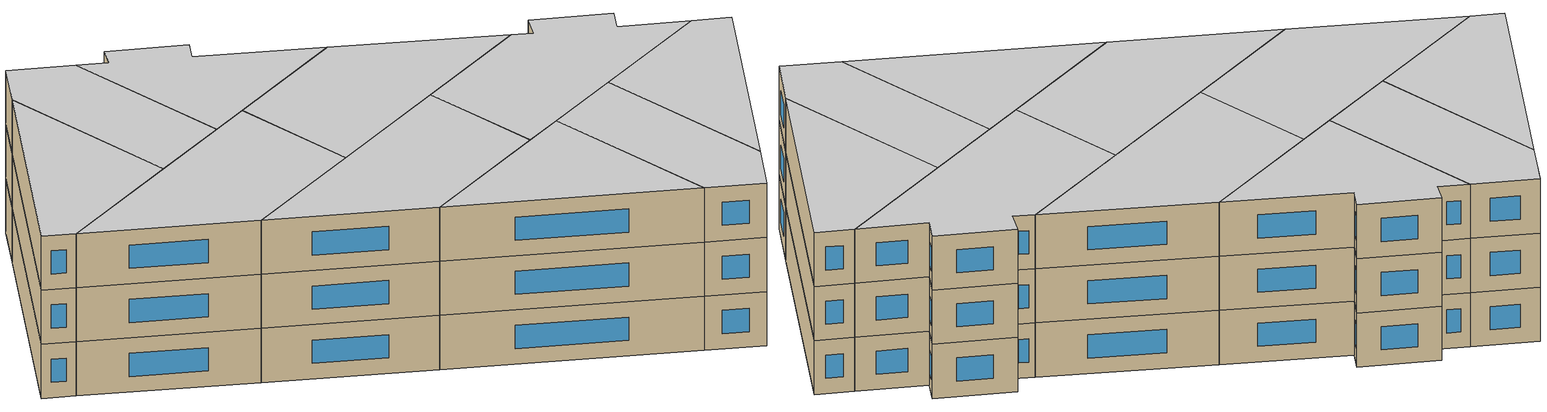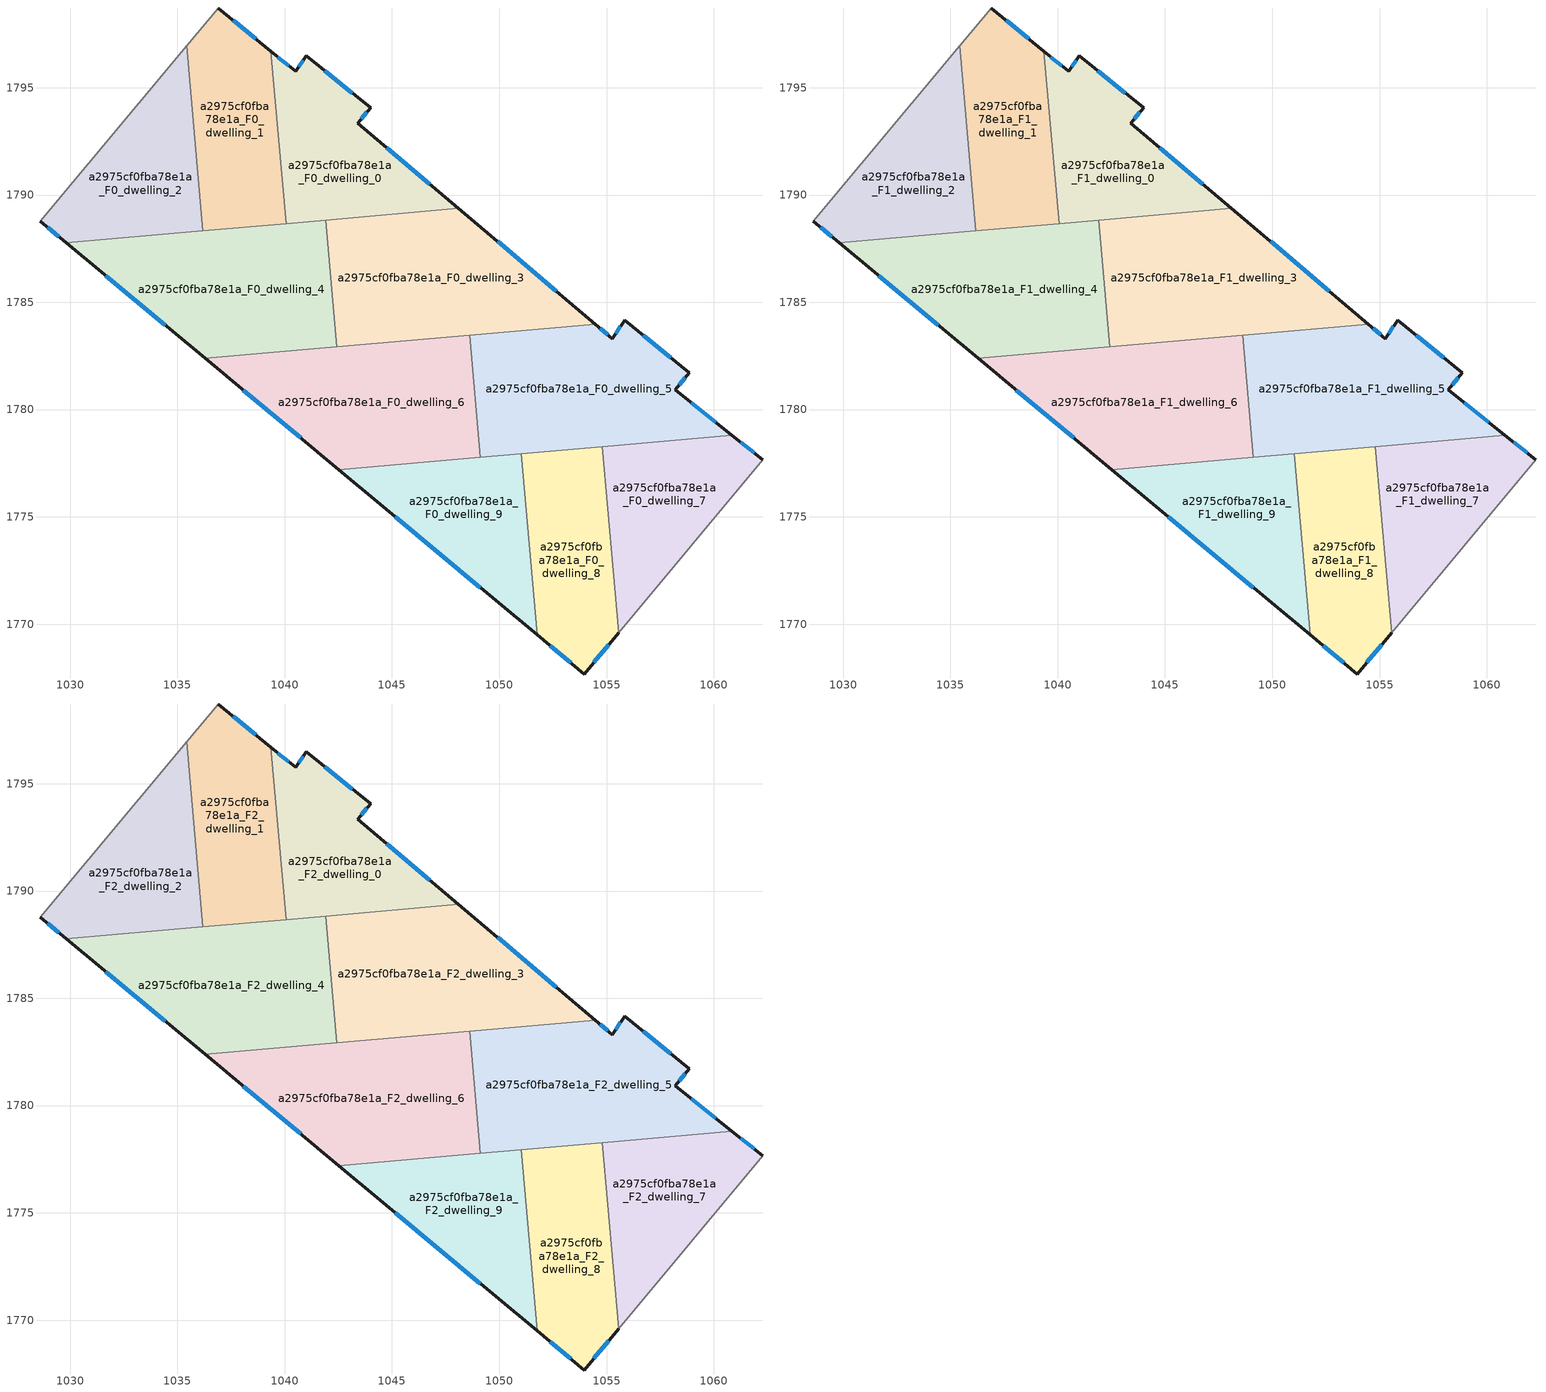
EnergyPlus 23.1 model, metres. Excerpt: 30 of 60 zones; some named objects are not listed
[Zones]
a2975cf0fba78e1a_F0_dwelling_0
 floor ground (EU_floor_Construction): 1044,1794.06 1043.41,1793.34 1048.1,1789.38 1040.06,1788.67 1039.36,1796.7 1040.51,1795.76 1041.01,1796.49 z0
 wall outside (EU_wall_Construction): 1048.1,1789.38 1043.41,1793.34 1044,1794.06 1041.01,1796.49 1040.51,1795.76 1039.36,1796.7 z0:3
 wall to a2975cf0fba78e1a_F0_dwelling_1 (EU_wall_Construction): 1039.36,1796.7 1040.06,1788.67 z0:3
 wall to a2975cf0fba78e1a_F0_dwelling_3 (EU_wall_Construction): 1041.91,1788.83 1048.1,1789.38 z0:3
 wall to a2975cf0fba78e1a_F0_dwelling_4 (EU_wall_Construction): 1040.06,1788.67 1041.91,1788.83 z0:3
 window (EU_Window_Construction): 1040.18,1796.03 1039.69,1796.43 / 1040.86,1796.28 1040.65,1795.97 / 1043.15,1794.75 1041.86,1795.8 / 1043.58,1793.55 1043.83,1793.85 / 1046.76,1790.51 1044.75,1792.21 z0.86:2.14
a2975cf0fba78e1a_F0_dwelling_1
 floor ground (EU_floor_Construction): 1039.36,1796.7 1040.06,1788.67 1036.19,1788.33 1035.43,1796.96 1036.9,1798.72 z0
 wall outside (EU_wall_Construction): 1039.36,1796.7 1036.9,1798.72 z0:3
 wall to a2975cf0fba78e1a_F0_dwelling_2 (EU_wall_Construction): 1035.43,1796.96 1036.19,1788.33 z0:3
 wall adiabatic (EU_wall_Construction): 1036.9,1798.72 1035.43,1796.96 z0:3
 wall to a2975cf0fba78e1a_F0_dwelling_4 (EU_wall_Construction): 1036.19,1788.33 1040.06,1788.67 z0:3
 window (EU_Window_Construction): 1038.65,1797.28 1037.6,1798.14 z0.86:2.14
a2975cf0fba78e1a_F0_dwelling_2
 floor ground (EU_floor_Construction): 1035.43,1796.96 1036.19,1788.33 1029.83,1787.77 1028.6,1788.79 z0
 wall outside (EU_wall_Construction): 1028.6,1788.79 1029.83,1787.77 z0:3
 wall adiabatic (EU_wall_Construction): 1035.43,1796.96 1028.6,1788.79 z0:3
 wall to a2975cf0fba78e1a_F0_dwelling_4 (EU_wall_Construction): 1029.83,1787.77 1036.19,1788.33 z0:3
 window (EU_Window_Construction): 1028.95,1788.5 1029.48,1788.06 z0.86:2.14
a2975cf0fba78e1a_F0_dwelling_3
 floor ground (EU_floor_Construction): 1054.47,1783.98 1042.43,1782.93 1041.91,1788.83 1048.1,1789.38 z0
 wall outside (EU_wall_Construction): 1054.47,1783.98 1048.1,1789.38 z0:3
 wall to a2975cf0fba78e1a_F0_dwelling_4 (EU_wall_Construction): 1041.91,1788.83 1042.43,1782.93 z0:3
 wall to a2975cf0fba78e1a_F0_dwelling_6 (EU_wall_Construction): 1042.43,1782.93 1048.61,1783.47 z0:3
 wall to a2975cf0fba78e1a_F0_dwelling_5 (EU_wall_Construction): 1048.62,1783.47 1054.47,1783.98 z0:3
 window (EU_Window_Construction): 1052.65,1785.52 1049.92,1787.83 z0.86:2.14
a2975cf0fba78e1a_F0_dwelling_4
 floor ground (EU_floor_Construction): 1041.91,1788.83 1042.43,1782.93 1036.29,1782.39 1029.83,1787.77 z0
 wall outside (EU_wall_Construction): 1029.83,1787.77 1036.29,1782.39 z0:3
 wall to a2975cf0fba78e1a_F0_dwelling_6 (EU_wall_Construction): 1036.29,1782.39 1042.43,1782.93 z0:3
 window (EU_Window_Construction): 1031.67,1786.23 1034.44,1783.93 z0.86:2.14
a2975cf0fba78e1a_F0_dwelling_5
 floor ground (EU_floor_Construction): 1058.87,1781.72 1058.21,1780.92 1060.84,1778.81 1049.11,1777.78 1048.61,1783.47 1054.47,1783.98 1055.28,1783.3 1055.8,1784.1 1055.84,1784.17 z0
 wall outside (EU_wall_Construction): 1060.84,1778.81 1058.21,1780.92 1058.87,1781.72 1055.84,1784.17 1055.8,1784.1 1055.28,1783.3 1054.47,1783.98 z0:3
 wall to a2975cf0fba78e1a_F0_dwelling_6 (EU_wall_Construction): 1048.61,1783.47 1049.11,1777.78 z0:3
 wall to a2975cf0fba78e1a_F0_dwelling_7 (EU_wall_Construction): 1054.8,1778.28 1060.84,1778.81 z0:3
 wall to a2975cf0fba78e1a_F0_dwelling_8 (EU_wall_Construction): 1051.02,1777.95 1054.8,1778.28 z0:3
 wall to a2975cf0fba78e1a_F0_dwelling_9 (EU_wall_Construction): 1049.11,1777.78 1051.02,1777.95 z0:3
 window (EU_Window_Construction): 1060.09,1779.41 1058.96,1780.32 / 1055.05,1783.5 1054.7,1783.79 / 1055.65,1783.87 1055.43,1783.53 / 1058,1782.42 1056.71,1783.47 / 1058.39,1781.15 1058.68,1781.49 z0.86:2.14
a2975cf0fba78e1a_F0_dwelling_6
 floor ground (EU_floor_Construction): 1048.61,1783.47 1049.11,1777.78 1042.52,1777.2 1036.29,1782.39 z0
 wall outside (EU_wall_Construction): 1036.29,1782.39 1042.52,1777.2 z0:3
 wall to a2975cf0fba78e1a_F0_dwelling_9 (EU_wall_Construction): 1042.52,1777.2 1049.11,1777.78 z0:3
 window (EU_Window_Construction): 1038.07,1780.91 1040.74,1778.68 z0.86:2.14
a2975cf0fba78e1a_F0_dwelling_7
 floor ground (EU_floor_Construction): 1062.29,1777.65 1055.56,1769.6 1054.8,1778.28 1060.84,1778.81 z0
 wall outside (EU_wall_Construction): 1062.29,1777.65 1060.84,1778.81 z0:3
 wall adiabatic (EU_wall_Construction): 1055.56,1769.6 1062.29,1777.65 z0:3
 wall to a2975cf0fba78e1a_F0_dwelling_8 (EU_wall_Construction): 1054.8,1778.28 1055.56,1769.6 z0:3
 window (EU_Window_Construction): 1061.88,1777.98 1061.26,1778.48 z0.86:2.14
a2975cf0fba78e1a_F0_dwelling_8
 floor ground (EU_floor_Construction): 1054.8,1778.28 1055.56,1769.6 1053.96,1767.68 1051.76,1769.5 1051.02,1777.95 z0
 wall outside (EU_wall_Construction): 1051.76,1769.5 1053.96,1767.68 1055.56,1769.6 z0:3
 wall to a2975cf0fba78e1a_F0_dwelling_9 (EU_wall_Construction): 1051.02,1777.95 1051.76,1769.5 z0:3
 window (EU_Window_Construction): 1054.41,1768.23 1055.1,1769.05 / 1052.39,1768.98 1053.33,1768.2 z0.86:2.14
a2975cf0fba78e1a_F0_dwelling_9
 floor ground (EU_floor_Construction): 1051.02,1777.95 1051.76,1769.5 1042.52,1777.2 z0
 wall outside (EU_wall_Construction): 1042.52,1777.2 1051.76,1769.5 z0:3
 window (EU_Window_Construction): 1045.16,1775 1049.12,1771.7 z0.86:2.14
a2975cf0fba78e1a_F1_dwelling_0
 floor to a2975cf0fba78e1a_F0_dwelling_0 (EU_floor_Construction): 1044,1794.06 1043.41,1793.34 1048.1,1789.38 1040.06,1788.67 1039.36,1796.7 1040.51,1795.76 1041.01,1796.49 z3
 wall outside (EU_wall_Construction): 1048.1,1789.38 1043.41,1793.34 1044,1794.06 1041.01,1796.49 1040.51,1795.76 1039.36,1796.7 z3:6
 wall to a2975cf0fba78e1a_F1_dwelling_1 (EU_wall_Construction): 1039.36,1796.7 1040.06,1788.67 z3:6
 wall to a2975cf0fba78e1a_F1_dwelling_3 (EU_wall_Construction): 1041.91,1788.83 1048.1,1789.38 z3:6
 wall to a2975cf0fba78e1a_F1_dwelling_4 (EU_wall_Construction): 1040.06,1788.67 1041.91,1788.83 z3:6
 window (EU_Window_Construction): 1040.18,1796.03 1039.69,1796.43 / 1040.86,1796.28 1040.65,1795.97 / 1043.15,1794.75 1041.86,1795.8 / 1043.58,1793.55 1043.83,1793.85 / 1046.76,1790.51 1044.75,1792.21 z3.86:5.14
a2975cf0fba78e1a_F1_dwelling_1
 floor to a2975cf0fba78e1a_F0_dwelling_1 (EU_floor_Construction): 1039.36,1796.7 1040.06,1788.67 1036.19,1788.33 1035.43,1796.96 1036.9,1798.72 z3
 wall outside (EU_wall_Construction): 1039.36,1796.7 1036.9,1798.72 z3:6
 wall to a2975cf0fba78e1a_F1_dwelling_2 (EU_wall_Construction): 1035.43,1796.96 1036.19,1788.33 z3:6
 wall adiabatic (EU_wall_Construction): 1036.9,1798.72 1035.43,1796.96 z3:6
 wall to a2975cf0fba78e1a_F1_dwelling_4 (EU_wall_Construction): 1036.19,1788.33 1040.06,1788.67 z3:6
 window (EU_Window_Construction): 1038.65,1797.28 1037.6,1798.14 z3.86:5.14
a2975cf0fba78e1a_F1_dwelling_2
 floor to a2975cf0fba78e1a_F0_dwelling_2 (EU_floor_Construction): 1035.43,1796.96 1036.19,1788.33 1029.83,1787.77 1028.6,1788.79 z3
 wall outside (EU_wall_Construction): 1028.6,1788.79 1029.83,1787.77 z3:6
 wall adiabatic (EU_wall_Construction): 1035.43,1796.96 1028.6,1788.79 z3:6
 wall to a2975cf0fba78e1a_F1_dwelling_4 (EU_wall_Construction): 1029.83,1787.77 1036.19,1788.33 z3:6
 window (EU_Window_Construction): 1028.95,1788.5 1029.48,1788.06 z3.86:5.14
a2975cf0fba78e1a_F1_dwelling_3
 floor to a2975cf0fba78e1a_F0_dwelling_3 (EU_floor_Construction): 1054.47,1783.98 1042.43,1782.93 1041.91,1788.83 1048.1,1789.38 z3
 wall outside (EU_wall_Construction): 1054.47,1783.98 1048.1,1789.38 z3:6
 wall to a2975cf0fba78e1a_F1_dwelling_4 (EU_wall_Construction): 1041.91,1788.83 1042.43,1782.93 z3:6
 wall to a2975cf0fba78e1a_F1_dwelling_6 (EU_wall_Construction): 1042.43,1782.93 1048.61,1783.47 z3:6
 wall to a2975cf0fba78e1a_F1_dwelling_5 (EU_wall_Construction): 1048.62,1783.47 1054.47,1783.98 z3:6
 window (EU_Window_Construction): 1052.65,1785.52 1049.92,1787.83 z3.86:5.14
a2975cf0fba78e1a_F1_dwelling_4
 floor to a2975cf0fba78e1a_F0_dwelling_4 (EU_floor_Construction): 1041.91,1788.83 1042.43,1782.93 1036.29,1782.39 1029.83,1787.77 z3
 wall outside (EU_wall_Construction): 1029.83,1787.77 1036.29,1782.39 z3:6
 wall to a2975cf0fba78e1a_F1_dwelling_6 (EU_wall_Construction): 1036.29,1782.39 1042.43,1782.93 z3:6
 window (EU_Window_Construction): 1031.67,1786.23 1034.44,1783.93 z3.86:5.14
a2975cf0fba78e1a_F1_dwelling_5
 floor to a2975cf0fba78e1a_F0_dwelling_5 (EU_floor_Construction): 1058.87,1781.72 1058.21,1780.92 1060.84,1778.81 1049.11,1777.78 1048.61,1783.47 1054.47,1783.98 1055.28,1783.3 1055.8,1784.1 1055.84,1784.17 z3
 wall outside (EU_wall_Construction): 1060.84,1778.81 1058.21,1780.92 1058.87,1781.72 1055.84,1784.17 1055.8,1784.1 1055.28,1783.3 1054.47,1783.98 z3:6
 wall to a2975cf0fba78e1a_F1_dwelling_6 (EU_wall_Construction): 1048.61,1783.47 1049.11,1777.78 z3:6
 wall to a2975cf0fba78e1a_F1_dwelling_7 (EU_wall_Construction): 1054.8,1778.28 1060.84,1778.81 z3:6
 wall to a2975cf0fba78e1a_F1_dwelling_8 (EU_wall_Construction): 1051.02,1777.95 1054.8,1778.28 z3:6
 wall to a2975cf0fba78e1a_F1_dwelling_9 (EU_wall_Construction): 1049.11,1777.78 1051.02,1777.95 z3:6
 window (EU_Window_Construction): 1060.09,1779.41 1058.96,1780.32 / 1055.05,1783.5 1054.7,1783.79 / 1055.65,1783.87 1055.43,1783.53 / 1058,1782.42 1056.71,1783.47 / 1058.39,1781.15 1058.68,1781.49 z3.86:5.14
a2975cf0fba78e1a_F1_dwelling_6
 floor to a2975cf0fba78e1a_F0_dwelling_6 (EU_floor_Construction): 1048.61,1783.47 1049.11,1777.78 1042.52,1777.2 1036.29,1782.39 z3
 wall outside (EU_wall_Construction): 1036.29,1782.39 1042.52,1777.2 z3:6
 wall to a2975cf0fba78e1a_F1_dwelling_9 (EU_wall_Construction): 1042.52,1777.2 1049.11,1777.78 z3:6
 window (EU_Window_Construction): 1038.07,1780.91 1040.74,1778.68 z3.86:5.14
a2975cf0fba78e1a_F1_dwelling_7
 floor to a2975cf0fba78e1a_F0_dwelling_7 (EU_floor_Construction): 1062.29,1777.65 1055.56,1769.6 1054.8,1778.28 1060.84,1778.81 z3
 wall outside (EU_wall_Construction): 1062.29,1777.65 1060.84,1778.81 z3:6
 wall adiabatic (EU_wall_Construction): 1055.56,1769.6 1062.29,1777.65 z3:6
 wall to a2975cf0fba78e1a_F1_dwelling_8 (EU_wall_Construction): 1054.8,1778.28 1055.56,1769.6 z3:6
 window (EU_Window_Construction): 1061.88,1777.98 1061.26,1778.48 z3.86:5.14
a2975cf0fba78e1a_F1_dwelling_8
 floor to a2975cf0fba78e1a_F0_dwelling_8 (EU_floor_Construction): 1054.8,1778.28 1055.56,1769.6 1053.96,1767.68 1051.76,1769.5 1051.02,1777.95 z3
 wall outside (EU_wall_Construction): 1051.76,1769.5 1053.96,1767.68 1055.56,1769.6 z3:6
 wall to a2975cf0fba78e1a_F1_dwelling_9 (EU_wall_Construction): 1051.02,1777.95 1051.76,1769.5 z3:6
 window (EU_Window_Construction): 1054.41,1768.23 1055.1,1769.05 / 1052.39,1768.98 1053.33,1768.2 z3.86:5.14
a2975cf0fba78e1a_F1_dwelling_9
 floor to a2975cf0fba78e1a_F0_dwelling_9 (EU_floor_Construction): 1051.02,1777.95 1051.76,1769.5 1042.52,1777.2 z3
 wall outside (EU_wall_Construction): 1042.52,1777.2 1051.76,1769.5 z3:6
 window (EU_Window_Construction): 1045.16,1775 1049.12,1771.7 z3.86:5.14
a2975cf0fba78e1a_F2_dwelling_0
 floor to a2975cf0fba78e1a_F1_dwelling_0 (EU_floor_Construction): 1044,1794.06 1043.41,1793.34 1048.1,1789.38 1040.06,1788.67 1039.36,1796.7 1040.51,1795.76 1041.01,1796.49 z6
 wall outside (EU_wall_Construction): 1048.1,1789.38 1043.41,1793.34 1044,1794.06 1041.01,1796.49 1040.51,1795.76 1039.36,1796.7 z6:9
 wall to a2975cf0fba78e1a_F2_dwelling_1 (EU_wall_Construction): 1039.36,1796.7 1040.06,1788.67 z6:9
 wall to a2975cf0fba78e1a_F2_dwelling_3 (EU_wall_Construction): 1041.91,1788.83 1048.1,1789.38 z6:9
 wall to a2975cf0fba78e1a_F2_dwelling_4 (EU_wall_Construction): 1040.06,1788.67 1041.91,1788.83 z6:9
 window (EU_Window_Construction): 1040.18,1796.03 1039.69,1796.43 / 1040.86,1796.28 1040.65,1795.97 / 1043.15,1794.75 1041.86,1795.8 / 1043.58,1793.55 1043.83,1793.85 / 1046.76,1790.51 1044.75,1792.21 z6.86:8.14
 ceiling to a2975cf0fba78e1a_F3_dwelling_0 (EU_floor_Construction): 1048.1,1789.38 1043.41,1793.34 1044,1794.06 1041.01,1796.49 1040.51,1795.76 1039.36,1796.7 1040.06,1788.67 z9
a2975cf0fba78e1a_F2_dwelling_1
 floor to a2975cf0fba78e1a_F1_dwelling_1 (EU_floor_Construction): 1039.36,1796.7 1040.06,1788.67 1036.19,1788.33 1035.43,1796.96 1036.9,1798.72 z6
 wall outside (EU_wall_Construction): 1039.36,1796.7 1036.9,1798.72 z6:9
 wall to a2975cf0fba78e1a_F2_dwelling_2 (EU_wall_Construction): 1035.43,1796.96 1036.19,1788.33 z6:9
 wall adiabatic (EU_wall_Construction): 1036.9,1798.72 1035.43,1796.96 z6:9
 wall to a2975cf0fba78e1a_F2_dwelling_4 (EU_wall_Construction): 1036.19,1788.33 1040.06,1788.67 z6:9
 window (EU_Window_Construction): 1038.65,1797.28 1037.6,1798.14 z6.86:8.14
 ceiling to a2975cf0fba78e1a_F3_dwelling_1 (EU_floor_Construction): 1040.06,1788.67 1039.36,1796.7 1036.9,1798.72 1035.43,1796.96 1036.19,1788.33 z9
a2975cf0fba78e1a_F2_dwelling_2
 floor to a2975cf0fba78e1a_F1_dwelling_2 (EU_floor_Construction): 1035.43,1796.96 1036.19,1788.33 1029.83,1787.77 1028.6,1788.79 z6
 wall outside (EU_wall_Construction): 1028.6,1788.79 1029.83,1787.77 z6:9
 wall adiabatic (EU_wall_Construction): 1035.43,1796.96 1028.6,1788.79 z6:9
 wall to a2975cf0fba78e1a_F2_dwelling_4 (EU_wall_Construction): 1029.83,1787.77 1036.19,1788.33 z6:9
 window (EU_Window_Construction): 1028.95,1788.5 1029.48,1788.06 z6.86:8.14
 ceiling to a2975cf0fba78e1a_F3_dwelling_2 (EU_floor_Construction): 1036.19,1788.33 1035.43,1796.96 1028.6,1788.79 1029.83,1787.77 z9
a2975cf0fba78e1a_F2_dwelling_3
 floor to a2975cf0fba78e1a_F1_dwelling_3 (EU_floor_Construction): 1054.47,1783.98 1042.43,1782.93 1041.91,1788.83 1048.1,1789.38 z6
 wall outside (EU_wall_Construction): 1054.47,1783.98 1048.1,1789.38 z6:9
 wall to a2975cf0fba78e1a_F2_dwelling_4 (EU_wall_Construction): 1041.91,1788.83 1042.43,1782.93 z6:9
 wall to a2975cf0fba78e1a_F2_dwelling_6 (EU_wall_Construction): 1042.43,1782.93 1048.61,1783.47 z6:9
 wall to a2975cf0fba78e1a_F2_dwelling_5 (EU_wall_Construction): 1048.62,1783.47 1054.47,1783.98 z6:9
 window (EU_Window_Construction): 1052.65,1785.52 1049.92,1787.83 z6.86:8.14
 ceiling to a2975cf0fba78e1a_F3_dwelling_3 (EU_floor_Construction): 1054.47,1783.98 1048.1,1789.38 1041.91,1788.83 1042.43,1782.93 z9
a2975cf0fba78e1a_F2_dwelling_4
 floor to a2975cf0fba78e1a_F1_dwelling_4 (EU_floor_Construction): 1041.91,1788.83 1042.43,1782.93 1036.29,1782.39 1029.83,1787.77 z6
 wall outside (EU_wall_Construction): 1029.83,1787.77 1036.29,1782.39 z6:9
 wall to a2975cf0fba78e1a_F2_dwelling_6 (EU_wall_Construction): 1036.29,1782.39 1042.43,1782.93 z6:9
 window (EU_Window_Construction): 1031.67,1786.23 1034.44,1783.93 z6.86:8.14
 ceiling to a2975cf0fba78e1a_F3_dwelling_4 (EU_floor_Construction): 1042.43,1782.93 1041.91,1788.83 1029.83,1787.77 1036.29,1782.39 z9
a2975cf0fba78e1a_F2_dwelling_5
 floor to a2975cf0fba78e1a_F1_dwelling_5 (EU_floor_Construction): 1058.87,1781.72 1058.21,1780.92 1060.84,1778.81 1049.11,1777.78 1048.61,1783.47 1054.47,1783.98 1055.28,1783.3 1055.8,1784.1 1055.84,1784.17 z6
 wall outside (EU_wall_Construction): 1060.84,1778.81 1058.21,1780.92 1058.87,1781.72 1055.84,1784.17 1055.8,1784.1 1055.28,1783.3 1054.47,1783.98 z6:9
 wall to a2975cf0fba78e1a_F2_dwelling_6 (EU_wall_Construction): 1048.61,1783.47 1049.11,1777.78 z6:9
 wall to a2975cf0fba78e1a_F2_dwelling_7 (EU_wall_Construction): 1054.8,1778.28 1060.84,1778.81 z6:9
 wall to a2975cf0fba78e1a_F2_dwelling_8 (EU_wall_Construction): 1051.02,1777.95 1054.8,1778.28 z6:9
 wall to a2975cf0fba78e1a_F2_dwelling_9 (EU_wall_Construction): 1049.11,1777.78 1051.02,1777.95 z6:9
 window (EU_Window_Construction): 1060.09,1779.41 1058.96,1780.32 / 1055.05,1783.5 1054.7,1783.79 / 1055.65,1783.87 1055.43,1783.53 / 1058,1782.42 1056.71,1783.47 / 1058.39,1781.15 1058.68,1781.49 z6.86:8.14
 ceiling to a2975cf0fba78e1a_F3_dwelling_5 (EU_floor_Construction): 1060.84,1778.81 1058.21,1780.92 1058.87,1781.72 1055.84,1784.17 1055.8,1784.1 1055.28,1783.3 1054.47,1783.98 1048.61,1783.47 1049.11,1777.78 z9
a2975cf0fba78e1a_F2_dwelling_6
 floor to a2975cf0fba78e1a_F1_dwelling_6 (EU_floor_Construction): 1048.61,1783.47 1049.11,1777.78 1042.52,1777.2 1036.29,1782.39 z6
 wall outside (EU_wall_Construction): 1036.29,1782.39 1042.52,1777.2 z6:9
 wall to a2975cf0fba78e1a_F2_dwelling_9 (EU_wall_Construction): 1042.52,1777.2 1049.11,1777.78 z6:9
 window (EU_Window_Construction): 1038.07,1780.91 1040.74,1778.68 z6.86:8.14
 ceiling to a2975cf0fba78e1a_F3_dwelling_6 (EU_floor_Construction): 1049.11,1777.78 1048.61,1783.47 1036.29,1782.39 1042.52,1777.2 z9
a2975cf0fba78e1a_F2_dwelling_7
 floor to a2975cf0fba78e1a_F1_dwelling_7 (EU_floor_Construction): 1062.29,1777.65 1055.56,1769.6 1054.8,1778.28 1060.84,1778.81 z6
 wall outside (EU_wall_Construction): 1062.29,1777.65 1060.84,1778.81 z6:9
 wall adiabatic (EU_wall_Construction): 1055.56,1769.6 1062.29,1777.65 z6:9
 wall to a2975cf0fba78e1a_F2_dwelling_8 (EU_wall_Construction): 1054.8,1778.28 1055.56,1769.6 z6:9
 window (EU_Window_Construction): 1061.88,1777.98 1061.26,1778.48 z6.86:8.14
 ceiling to a2975cf0fba78e1a_F3_dwelling_7 (EU_floor_Construction): 1055.56,1769.6 1062.29,1777.65 1060.84,1778.81 1054.8,1778.28 z9
a2975cf0fba78e1a_F2_dwelling_8
 floor to a2975cf0fba78e1a_F1_dwelling_8 (EU_floor_Construction): 1054.8,1778.28 1055.56,1769.6 1053.96,1767.68 1051.76,1769.5 1051.02,1777.95 z6
 wall outside (EU_wall_Construction): 1051.76,1769.5 1053.96,1767.68 1055.56,1769.6 z6:9
 wall to a2975cf0fba78e1a_F2_dwelling_9 (EU_wall_Construction): 1051.02,1777.95 1051.76,1769.5 z6:9
 window (EU_Window_Construction): 1054.41,1768.23 1055.1,1769.05 / 1052.39,1768.98 1053.33,1768.2 z6.86:8.14
 ceiling to a2975cf0fba78e1a_F3_dwelling_8 (EU_floor_Construction): 1053.96,1767.68 1055.56,1769.6 1054.8,1778.28 1051.02,1777.95 1051.76,1769.5 z9
a2975cf0fba78e1a_F2_dwelling_9
 floor to a2975cf0fba78e1a_F1_dwelling_9 (EU_floor_Construction): 1051.02,1777.95 1051.76,1769.5 1042.52,1777.2 z6
 wall outside (EU_wall_Construction): 1042.52,1777.2 1051.76,1769.5 z6:9
 window (EU_Window_Construction): 1045.16,1775 1049.12,1771.7 z6.86:8.14
 ceiling to a2975cf0fba78e1a_F3_dwelling_9 (EU_floor_Construction): 1051.76,1769.5 1051.02,1777.95 1042.52,1777.2 z9
[Building]
EU S2 Campaign: North Axis=0; Terrain=City; Solar Distribution=FullExterior
[Site:Location]
Helsinki-Vantaa.AP: Latitude=60.317; Longitude=24.963; Time Zone=2; Elevation=54.6
[SizingPeriod:WeatherFileDays]
AnnualSizingPeriod: Begin Month=1; Begin Day of Month=1; End Month=12; End Day of Month=31; Day of Week for Start Day=Monday; Use Weather File Daylight Saving Period=No; Use Weather File Rain and Snow Indicators=No
[MATERIAL]
EU_InternalMass_Material: Roughness=MediumRough; Thickness=0.1; Conductivity=1; Density=1800; Specific Heat=900; Thermal Absorptance=0.9; Solar Absorptance=0.7; Visible Absorptance=0.7
[MATERIAL:NOMASS] Roughness=MediumRough; Thermal Absorptance=0.9; Solar Absorptance=0.7; Visible Absorptance=0.7
Name | Thermal Resistance
EU_wall_NoMass | 1.10183
EU_floor_NoMass | 1.70606
[WINDOWMATERIAL:SIMPLEGLAZINGSYSTEM]
EU_Window_SimpleGlazing: UFactor=3.11035; Solar Heat Gain Coefficient=0.8; Visible Transmittance=0.8
[CONSTRUCTION]
EU_wall_Construction: EU_wall_NoMass
EU_floor_Construction: EU_floor_NoMass
EU_Window_Construction: EU_Window_SimpleGlazing
EU_InternalMass_Construction: EU_InternalMass_Material
[ZONE] Type=1; Multiplier=1; Ceiling Height=autocalculate; Floor Area=autocalculate; Part of Total Floor Area=Yes
Name | Volume
a2975cf0fba78e1a_F0_dwelling_0; a2975cf0fba78e1a_F1_dwelling_0; a2975cf0fba78e1a_F2_dwelling_0 | 108.488
a2975cf0fba78e1a_F0_dwelling_1; a2975cf0fba78e1a_F1_dwelling_1; a2975cf0fba78e1a_F2_dwelling_1 | 108.48
a2975cf0fba78e1a_F0_dwelling_2; a2975cf0fba78e1a_F1_dwelling_2; a2975cf0fba78e1a_F2_dwelling_2 | 108.467
a2975cf0fba78e1a_F0_dwelling_3; a2975cf0fba78e1a_F1_dwelling_3; a2975cf0fba78e1a_F2_dwelling_3 | 162.708
a2975cf0fba78e1a_F0_dwelling_4; a2975cf0fba78e1a_F1_dwelling_4; a2975cf0fba78e1a_F2_dwelling_4 | 162.706
a2975cf0fba78e1a_F0_dwelling_5; a2975cf0fba78e1a_F1_dwelling_5; a2975cf0fba78e1a_F2_dwelling_5 | 162.711
a2975cf0fba78e1a_F0_dwelling_6; a2975cf0fba78e1a_F1_dwelling_6; a2975cf0fba78e1a_F2_dwelling_6 | 162.713
a2975cf0fba78e1a_F0_dwelling_7; a2975cf0fba78e1a_F1_dwelling_7; a2975cf0fba78e1a_F2_dwelling_7 | 108.485
a2975cf0fba78e1a_F0_dwelling_8; a2975cf0fba78e1a_F1_dwelling_8; a2975cf0fba78e1a_F2_dwelling_8 | 108.478
a2975cf0fba78e1a_F0_dwelling_9; a2975cf0fba78e1a_F1_dwelling_9; a2975cf0fba78e1a_F2_dwelling_9 | 108.504
[INTERNALMASS] Construction=EU_InternalMass_Construction
Name | Zone or ZoneList | Surface Area
a2975cf0fba78e1a_F0_dwelling_0_EU_InternalMass | a2975cf0fba78e1a_F0_dwelling_0 | 36.1626
a2975cf0fba78e1a_F0_dwelling_1_EU_InternalMass | a2975cf0fba78e1a_F0_dwelling_1 | 36.1599
a2975cf0fba78e1a_F0_dwelling_2_EU_InternalMass | a2975cf0fba78e1a_F0_dwelling_2 | 36.1557
a2975cf0fba78e1a_F0_dwelling_3_EU_InternalMass | a2975cf0fba78e1a_F0_dwelling_3 | 54.2405
a2975cf0fba78e1a_F0_dwelling_4_EU_InternalMass | a2975cf0fba78e1a_F0_dwelling_4 | 54.2354
a2975cf0fba78e1a_F0_dwelling_5_EU_InternalMass | a2975cf0fba78e1a_F0_dwelling_5 | 54.2372
a2975cf0fba78e1a_F0_dwelling_6_EU_InternalMass | a2975cf0fba78e1a_F0_dwelling_6 | 54.2379
a2975cf0fba78e1a_F0_dwelling_7_EU_InternalMass | a2975cf0fba78e1a_F0_dwelling_7 | 36.1617
a2975cf0fba78e1a_F0_dwelling_8_EU_InternalMass | a2975cf0fba78e1a_F0_dwelling_8 | 36.1594
a2975cf0fba78e1a_F0_dwelling_9_EU_InternalMass | a2975cf0fba78e1a_F0_dwelling_9 | 36.168
a2975cf0fba78e1a_F1_dwelling_0_EU_InternalMass | a2975cf0fba78e1a_F1_dwelling_0 | 36.1626
a2975cf0fba78e1a_F1_dwelling_1_EU_InternalMass | a2975cf0fba78e1a_F1_dwelling_1 | 36.1599
a2975cf0fba78e1a_F1_dwelling_2_EU_InternalMass | a2975cf0fba78e1a_F1_dwelling_2 | 36.1557
a2975cf0fba78e1a_F1_dwelling_3_EU_InternalMass | a2975cf0fba78e1a_F1_dwelling_3 | 54.2405
a2975cf0fba78e1a_F1_dwelling_4_EU_InternalMass | a2975cf0fba78e1a_F1_dwelling_4 | 54.2354
a2975cf0fba78e1a_F1_dwelling_5_EU_InternalMass | a2975cf0fba78e1a_F1_dwelling_5 | 54.2372
a2975cf0fba78e1a_F1_dwelling_6_EU_InternalMass | a2975cf0fba78e1a_F1_dwelling_6 | 54.2379
a2975cf0fba78e1a_F1_dwelling_7_EU_InternalMass | a2975cf0fba78e1a_F1_dwelling_7 | 36.1617
a2975cf0fba78e1a_F1_dwelling_8_EU_InternalMass | a2975cf0fba78e1a_F1_dwelling_8 | 36.1594
a2975cf0fba78e1a_F1_dwelling_9_EU_InternalMass | a2975cf0fba78e1a_F1_dwelling_9 | 36.168
a2975cf0fba78e1a_F2_dwelling_0_EU_InternalMass | a2975cf0fba78e1a_F2_dwelling_0 | 36.1626
a2975cf0fba78e1a_F2_dwelling_1_EU_InternalMass | a2975cf0fba78e1a_F2_dwelling_1 | 36.1599
a2975cf0fba78e1a_F2_dwelling_2_EU_InternalMass | a2975cf0fba78e1a_F2_dwelling_2 | 36.1557
a2975cf0fba78e1a_F2_dwelling_3_EU_InternalMass | a2975cf0fba78e1a_F2_dwelling_3 | 54.2405
a2975cf0fba78e1a_F2_dwelling_4_EU_InternalMass | a2975cf0fba78e1a_F2_dwelling_4 | 54.2354
a2975cf0fba78e1a_F2_dwelling_5_EU_InternalMass | a2975cf0fba78e1a_F2_dwelling_5 | 54.2372
a2975cf0fba78e1a_F2_dwelling_6_EU_InternalMass | a2975cf0fba78e1a_F2_dwelling_6 | 54.2379
a2975cf0fba78e1a_F2_dwelling_7_EU_InternalMass | a2975cf0fba78e1a_F2_dwelling_7 | 36.1617
a2975cf0fba78e1a_F2_dwelling_8_EU_InternalMass | a2975cf0fba78e1a_F2_dwelling_8 | 36.1594
a2975cf0fba78e1a_F2_dwelling_9_EU_InternalMass | a2975cf0fba78e1a_F2_dwelling_9 | 36.168
[OTHEREQUIPMENT] Fuel Type=Electricity; Design Level Calculation Method=Watts/Area; Power per Zone Floor Area=1; Fraction Latent=0; Fraction Radiant=0; Fraction Lost=0; Carbon Dioxide Generation Rate=0; EndUse Subcategory=EU_Step8_InternalGains
Name | Zone or ZoneList or Space or SpaceList | Schedule
EU_Step8_InternalGain_a2975cf0fba78e1a_F0_dwelling_0_f000 | a2975cf0fba78e1a_F0_dwelling_0 | EU_Step8_GainSchedule_a2975cf0fba78e1a_F0_dwelling_0_f000
EU_Step8_InternalGain_a2975cf0fba78e1a_F0_dwelling_1_f000 | a2975cf0fba78e1a_F0_dwelling_1 | EU_Step8_GainSchedule_a2975cf0fba78e1a_F0_dwelling_1_f000
EU_Step8_InternalGain_a2975cf0fba78e1a_F0_dwelling_2_f000 | a2975cf0fba78e1a_F0_dwelling_2 | EU_Step8_GainSchedule_a2975cf0fba78e1a_F0_dwelling_2_f000
EU_Step8_InternalGain_a2975cf0fba78e1a_F0_dwelling_3_f000 | a2975cf0fba78e1a_F0_dwelling_3 | EU_Step8_GainSchedule_a2975cf0fba78e1a_F0_dwelling_3_f000
EU_Step8_InternalGain_a2975cf0fba78e1a_F0_dwelling_4_f000 | a2975cf0fba78e1a_F0_dwelling_4 | EU_Step8_GainSchedule_a2975cf0fba78e1a_F0_dwelling_4_f000
EU_Step8_InternalGain_a2975cf0fba78e1a_F0_dwelling_5_f000 | a2975cf0fba78e1a_F0_dwelling_5 | EU_Step8_GainSchedule_a2975cf0fba78e1a_F0_dwelling_5_f000
EU_Step8_InternalGain_a2975cf0fba78e1a_F0_dwelling_6_f000 | a2975cf0fba78e1a_F0_dwelling_6 | EU_Step8_GainSchedule_a2975cf0fba78e1a_F0_dwelling_6_f000
EU_Step8_InternalGain_a2975cf0fba78e1a_F0_dwelling_7_f000 | a2975cf0fba78e1a_F0_dwelling_7 | EU_Step8_GainSchedule_a2975cf0fba78e1a_F0_dwelling_7_f000
EU_Step8_InternalGain_a2975cf0fba78e1a_F0_dwelling_8_f000 | a2975cf0fba78e1a_F0_dwelling_8 | EU_Step8_GainSchedule_a2975cf0fba78e1a_F0_dwelling_8_f000
EU_Step8_InternalGain_a2975cf0fba78e1a_F0_dwelling_9_f000 | a2975cf0fba78e1a_F0_dwelling_9 | EU_Step8_GainSchedule_a2975cf0fba78e1a_F0_dwelling_9_f000
EU_Step8_InternalGain_a2975cf0fba78e1a_F1_dwelling_0_f000 | a2975cf0fba78e1a_F1_dwelling_0 | EU_Step8_GainSchedule_a2975cf0fba78e1a_F1_dwelling_0_f000
EU_Step8_InternalGain_a2975cf0fba78e1a_F1_dwelling_1_f000 | a2975cf0fba78e1a_F1_dwelling_1 | EU_Step8_GainSchedule_a2975cf0fba78e1a_F1_dwelling_1_f000
EU_Step8_InternalGain_a2975cf0fba78e1a_F1_dwelling_2_f000 | a2975cf0fba78e1a_F1_dwelling_2 | EU_Step8_GainSchedule_a2975cf0fba78e1a_F1_dwelling_2_f000
EU_Step8_InternalGain_a2975cf0fba78e1a_F1_dwelling_3_f000 | a2975cf0fba78e1a_F1_dwelling_3 | EU_Step8_GainSchedule_a2975cf0fba78e1a_F1_dwelling_3_f000
EU_Step8_InternalGain_a2975cf0fba78e1a_F1_dwelling_4_f000 | a2975cf0fba78e1a_F1_dwelling_4 | EU_Step8_GainSchedule_a2975cf0fba78e1a_F1_dwelling_4_f000
EU_Step8_InternalGain_a2975cf0fba78e1a_F1_dwelling_5_f000 | a2975cf0fba78e1a_F1_dwelling_5 | EU_Step8_GainSchedule_a2975cf0fba78e1a_F1_dwelling_5_f000
EU_Step8_InternalGain_a2975cf0fba78e1a_F1_dwelling_6_f000 | a2975cf0fba78e1a_F1_dwelling_6 | EU_Step8_GainSchedule_a2975cf0fba78e1a_F1_dwelling_6_f000
EU_Step8_InternalGain_a2975cf0fba78e1a_F1_dwelling_7_f000 | a2975cf0fba78e1a_F1_dwelling_7 | EU_Step8_GainSchedule_a2975cf0fba78e1a_F1_dwelling_7_f000
EU_Step8_InternalGain_a2975cf0fba78e1a_F1_dwelling_8_f000 | a2975cf0fba78e1a_F1_dwelling_8 | EU_Step8_GainSchedule_a2975cf0fba78e1a_F1_dwelling_8_f000
EU_Step8_InternalGain_a2975cf0fba78e1a_F1_dwelling_9_f000 | a2975cf0fba78e1a_F1_dwelling_9 | EU_Step8_GainSchedule_a2975cf0fba78e1a_F1_dwelling_9_f000
EU_Step8_InternalGain_a2975cf0fba78e1a_F2_dwelling_0_f000 | a2975cf0fba78e1a_F2_dwelling_0 | EU_Step8_GainSchedule_a2975cf0fba78e1a_F2_dwelling_0_f000
EU_Step8_InternalGain_a2975cf0fba78e1a_F2_dwelling_1_f000 | a2975cf0fba78e1a_F2_dwelling_1 | EU_Step8_GainSchedule_a2975cf0fba78e1a_F2_dwelling_1_f000
EU_Step8_InternalGain_a2975cf0fba78e1a_F2_dwelling_2_f000 | a2975cf0fba78e1a_F2_dwelling_2 | EU_Step8_GainSchedule_a2975cf0fba78e1a_F2_dwelling_2_f000
EU_Step8_InternalGain_a2975cf0fba78e1a_F2_dwelling_3_f000 | a2975cf0fba78e1a_F2_dwelling_3 | EU_Step8_GainSchedule_a2975cf0fba78e1a_F2_dwelling_3_f000
EU_Step8_InternalGain_a2975cf0fba78e1a_F2_dwelling_4_f000 | a2975cf0fba78e1a_F2_dwelling_4 | EU_Step8_GainSchedule_a2975cf0fba78e1a_F2_dwelling_4_f000
EU_Step8_InternalGain_a2975cf0fba78e1a_F2_dwelling_5_f000 | a2975cf0fba78e1a_F2_dwelling_5 | EU_Step8_GainSchedule_a2975cf0fba78e1a_F2_dwelling_5_f000
EU_Step8_InternalGain_a2975cf0fba78e1a_F2_dwelling_6_f000 | a2975cf0fba78e1a_F2_dwelling_6 | EU_Step8_GainSchedule_a2975cf0fba78e1a_F2_dwelling_6_f000
EU_Step8_InternalGain_a2975cf0fba78e1a_F2_dwelling_7_f000 | a2975cf0fba78e1a_F2_dwelling_7 | EU_Step8_GainSchedule_a2975cf0fba78e1a_F2_dwelling_7_f000
EU_Step8_InternalGain_a2975cf0fba78e1a_F2_dwelling_8_f000 | a2975cf0fba78e1a_F2_dwelling_8 | EU_Step8_GainSchedule_a2975cf0fba78e1a_F2_dwelling_8_f000
EU_Step8_InternalGain_a2975cf0fba78e1a_F2_dwelling_9_f000 | a2975cf0fba78e1a_F2_dwelling_9 | EU_Step8_GainSchedule_a2975cf0fba78e1a_F2_dwelling_9_f000
[ZONEVENTILATION:DESIGNFLOWRATE] Schedule=EU_AlwaysOn; Design Flow Rate Calculation Method=AirChanges/Hour; Air Changes per Hour=0.756316; Ventilation Type=Natural; Fan Pressure Rise=0; Fan Total Efficiency=1; Constant Term Coefficient=1; Temperature Term Coefficient=0; Velocity Term Coefficient=0; Velocity Squared Term Coefficient=0; Minimum Indoor Temperature=-100; Maximum Indoor Temperature=100; Delta Temperature=-100; Minimum Outdoor Temperature=-100; Maximum Outdoor Temperature=100; Maximum Wind Speed=40
Name | Zone or ZoneList or Space or SpaceList
EU_ConstantAir_a2975cf0fba78e1a_F0_dwelling_0 | a2975cf0fba78e1a_F0_dwelling_0
EU_ConstantAir_a2975cf0fba78e1a_F0_dwelling_1 | a2975cf0fba78e1a_F0_dwelling_1
EU_ConstantAir_a2975cf0fba78e1a_F0_dwelling_2 | a2975cf0fba78e1a_F0_dwelling_2
EU_ConstantAir_a2975cf0fba78e1a_F0_dwelling_3 | a2975cf0fba78e1a_F0_dwelling_3
EU_ConstantAir_a2975cf0fba78e1a_F0_dwelling_4 | a2975cf0fba78e1a_F0_dwelling_4
EU_ConstantAir_a2975cf0fba78e1a_F0_dwelling_5 | a2975cf0fba78e1a_F0_dwelling_5
EU_ConstantAir_a2975cf0fba78e1a_F0_dwelling_6 | a2975cf0fba78e1a_F0_dwelling_6
EU_ConstantAir_a2975cf0fba78e1a_F0_dwelling_7 | a2975cf0fba78e1a_F0_dwelling_7
EU_ConstantAir_a2975cf0fba78e1a_F0_dwelling_8 | a2975cf0fba78e1a_F0_dwelling_8
EU_ConstantAir_a2975cf0fba78e1a_F0_dwelling_9 | a2975cf0fba78e1a_F0_dwelling_9
EU_ConstantAir_a2975cf0fba78e1a_F1_dwelling_0 | a2975cf0fba78e1a_F1_dwelling_0
EU_ConstantAir_a2975cf0fba78e1a_F1_dwelling_1 | a2975cf0fba78e1a_F1_dwelling_1
EU_ConstantAir_a2975cf0fba78e1a_F1_dwelling_2 | a2975cf0fba78e1a_F1_dwelling_2
EU_ConstantAir_a2975cf0fba78e1a_F1_dwelling_3 | a2975cf0fba78e1a_F1_dwelling_3
EU_ConstantAir_a2975cf0fba78e1a_F1_dwelling_4 | a2975cf0fba78e1a_F1_dwelling_4
EU_ConstantAir_a2975cf0fba78e1a_F1_dwelling_5 | a2975cf0fba78e1a_F1_dwelling_5
EU_ConstantAir_a2975cf0fba78e1a_F1_dwelling_6 | a2975cf0fba78e1a_F1_dwelling_6
EU_ConstantAir_a2975cf0fba78e1a_F1_dwelling_7 | a2975cf0fba78e1a_F1_dwelling_7
EU_ConstantAir_a2975cf0fba78e1a_F1_dwelling_8 | a2975cf0fba78e1a_F1_dwelling_8
EU_ConstantAir_a2975cf0fba78e1a_F1_dwelling_9 | a2975cf0fba78e1a_F1_dwelling_9
EU_ConstantAir_a2975cf0fba78e1a_F2_dwelling_0 | a2975cf0fba78e1a_F2_dwelling_0
EU_ConstantAir_a2975cf0fba78e1a_F2_dwelling_1 | a2975cf0fba78e1a_F2_dwelling_1
EU_ConstantAir_a2975cf0fba78e1a_F2_dwelling_2 | a2975cf0fba78e1a_F2_dwelling_2
EU_ConstantAir_a2975cf0fba78e1a_F2_dwelling_3 | a2975cf0fba78e1a_F2_dwelling_3
EU_ConstantAir_a2975cf0fba78e1a_F2_dwelling_4 | a2975cf0fba78e1a_F2_dwelling_4
EU_ConstantAir_a2975cf0fba78e1a_F2_dwelling_5 | a2975cf0fba78e1a_F2_dwelling_5
EU_ConstantAir_a2975cf0fba78e1a_F2_dwelling_6 | a2975cf0fba78e1a_F2_dwelling_6
EU_ConstantAir_a2975cf0fba78e1a_F2_dwelling_7 | a2975cf0fba78e1a_F2_dwelling_7
EU_ConstantAir_a2975cf0fba78e1a_F2_dwelling_8 | a2975cf0fba78e1a_F2_dwelling_8
EU_ConstantAir_a2975cf0fba78e1a_F2_dwelling_9 | a2975cf0fba78e1a_F2_dwelling_9
[HVACTEMPLATE:THERMOSTAT] Constant Heating Setpoint=20; Constant Cooling Setpoint=50
EU_HeatOnly_a2975cf0fba78e1a_F0_dwelling_0; EU_HeatOnly_a2975cf0fba78e1a_F0_dwelling_1; EU_HeatOnly_a2975cf0fba78e1a_F0_dwelling_2; EU_HeatOnly_a2975cf0fba78e1a_F0_dwelling_3; EU_HeatOnly_a2975cf0fba78e1a_F0_dwelling_4; EU_HeatOnly_a2975cf0fba78e1a_F0_dwelling_5; EU_HeatOnly_a2975cf0fba78e1a_F0_dwelling_6
[HVACTEMPLATE:ZONE:IDEALLOADSAIRSYSTEM] System Availability Schedule=EU_AlwaysOn; Maximum Heating Supply Air Temperature=50; Minimum Cooling Supply Air Temperature=13; Maximum Heating Supply Air Humidity Ratio=0.0156; Minimum Cooling Supply Air Humidity Ratio=0.0077; Heating Limit=NoLimit; Cooling Limit=NoLimit; Heating Availability Schedule=EU_AlwaysOn; Cooling Availability Schedule=EU_CoolingOff; Dehumidification Control Type=ConstantSensibleHeatRatio; Cooling Sensible Heat Ratio=0.7; Dehumidification Setpoint=60; Humidification Control Type=None; Humidification Setpoint=30; Outdoor Air Method=None; Outdoor Air Flow Rate per Person=0.00944; Outdoor Air Flow Rate per Zone Floor Area=0; Outdoor Air Flow Rate per Zone=0; Demand Controlled Ventilation Type=None; Outdoor Air Economizer Type=NoEconomizer; Heat Recovery Type=None; Sensible Heat Recovery Effectiveness=0.7; Latent Heat Recovery Effectiveness=0.65
Name | Template Thermostat
a2975cf0fba78e1a_F0_dwelling_0 | EU_HeatOnly_a2975cf0fba78e1a_F0_dwelling_0
a2975cf0fba78e1a_F0_dwelling_1 | EU_HeatOnly_a2975cf0fba78e1a_F0_dwelling_1
a2975cf0fba78e1a_F0_dwelling_2 | EU_HeatOnly_a2975cf0fba78e1a_F0_dwelling_2
a2975cf0fba78e1a_F0_dwelling_3 | EU_HeatOnly_a2975cf0fba78e1a_F0_dwelling_3
a2975cf0fba78e1a_F0_dwelling_4 | EU_HeatOnly_a2975cf0fba78e1a_F0_dwelling_4
a2975cf0fba78e1a_F0_dwelling_5 | EU_HeatOnly_a2975cf0fba78e1a_F0_dwelling_5
a2975cf0fba78e1a_F0_dwelling_6 | EU_HeatOnly_a2975cf0fba78e1a_F0_dwelling_6
a2975cf0fba78e1a_F0_dwelling_7 | EU_HeatOnly_a2975cf0fba78e1a_F0_dwelling_7
a2975cf0fba78e1a_F0_dwelling_8 | EU_HeatOnly_a2975cf0fba78e1a_F0_dwelling_8
a2975cf0fba78e1a_F0_dwelling_9 | EU_HeatOnly_a2975cf0fba78e1a_F0_dwelling_9
a2975cf0fba78e1a_F1_dwelling_0 | EU_HeatOnly_a2975cf0fba78e1a_F1_dwelling_0
a2975cf0fba78e1a_F1_dwelling_1 | EU_HeatOnly_a2975cf0fba78e1a_F1_dwelling_1
a2975cf0fba78e1a_F1_dwelling_2 | EU_HeatOnly_a2975cf0fba78e1a_F1_dwelling_2
a2975cf0fba78e1a_F1_dwelling_3 | EU_HeatOnly_a2975cf0fba78e1a_F1_dwelling_3
a2975cf0fba78e1a_F1_dwelling_4 | EU_HeatOnly_a2975cf0fba78e1a_F1_dwelling_4
a2975cf0fba78e1a_F1_dwelling_5 | EU_HeatOnly_a2975cf0fba78e1a_F1_dwelling_5
a2975cf0fba78e1a_F1_dwelling_6 | EU_HeatOnly_a2975cf0fba78e1a_F1_dwelling_6
a2975cf0fba78e1a_F1_dwelling_7 | EU_HeatOnly_a2975cf0fba78e1a_F1_dwelling_7
a2975cf0fba78e1a_F1_dwelling_8 | EU_HeatOnly_a2975cf0fba78e1a_F1_dwelling_8
a2975cf0fba78e1a_F1_dwelling_9 | EU_HeatOnly_a2975cf0fba78e1a_F1_dwelling_9
a2975cf0fba78e1a_F2_dwelling_0 | EU_HeatOnly_a2975cf0fba78e1a_F2_dwelling_0
a2975cf0fba78e1a_F2_dwelling_1 | EU_HeatOnly_a2975cf0fba78e1a_F2_dwelling_1
a2975cf0fba78e1a_F2_dwelling_2 | EU_HeatOnly_a2975cf0fba78e1a_F2_dwelling_2
a2975cf0fba78e1a_F2_dwelling_3 | EU_HeatOnly_a2975cf0fba78e1a_F2_dwelling_3
a2975cf0fba78e1a_F2_dwelling_4 | EU_HeatOnly_a2975cf0fba78e1a_F2_dwelling_4
a2975cf0fba78e1a_F2_dwelling_5 | EU_HeatOnly_a2975cf0fba78e1a_F2_dwelling_5
a2975cf0fba78e1a_F2_dwelling_6 | EU_HeatOnly_a2975cf0fba78e1a_F2_dwelling_6
a2975cf0fba78e1a_F2_dwelling_7 | EU_HeatOnly_a2975cf0fba78e1a_F2_dwelling_7
a2975cf0fba78e1a_F2_dwelling_8 | EU_HeatOnly_a2975cf0fba78e1a_F2_dwelling_8
a2975cf0fba78e1a_F2_dwelling_9 | EU_HeatOnly_a2975cf0fba78e1a_F2_dwelling_9
[SIZING:ZONE] Zone Cooling Design Supply Air Temperature Input Method=SupplyAirTemperature; Zone Cooling Design Supply Air Temperature=13; Zone Heating Design Supply Air Temperature Input Method=SupplyAirTemperature; Zone Heating Design Supply Air Temperature=50; Zone Cooling Design Supply Air Humidity Ratio=0.008; Zone Heating Design Supply Air Humidity Ratio=0.008; Cooling Design Air Flow Method=DesignDay; Cooling Design Air Flow Rate=0; Cooling Minimum Air Flow per Zone Floor Area=0.000762; Cooling Minimum Air Flow=0; Cooling Minimum Air Flow Fraction=0.2; Heating Design Air Flow Method=DesignDay; Heating Design Air Flow Rate=0; Heating Maximum Air Flow per Zone Floor Area=0.002032; Heating Maximum Air Flow=0.141576; Heating Maximum Air Flow Fraction=0.3; Account for Dedicated Outdoor Air System=No; Dedicated Outdoor Air System Control Strategy=NeutralSupplyAir; Dedicated Outdoor Air Low Setpoint Temperature for Design=autosize; Dedicated Outdoor Air High Setpoint Temperature for Design=autosize; Zone Load Sizing Method=Sensible Load Only No Latent Load; Zone Latent Cooling Design Supply Air Humidity Ratio Input Method=HumidityRatioDifference; Zone Cooling Design Supply Air Humidity Ratio Difference=0.005; Zone Latent Heating Design Supply Air Humidity Ratio Input Method=HumidityRatioDifference; Zone Humidification Design Supply Air Humidity Ratio Difference=0.005
a2975cf0fba78e1a_F0_dwelling_0; a2975cf0fba78e1a_F0_dwelling_1; a2975cf0fba78e1a_F0_dwelling_2; a2975cf0fba78e1a_F0_dwelling_3; a2975cf0fba78e1a_F0_dwelling_4; a2975cf0fba78e1a_F0_dwelling_5; a2975cf0fba78e1a_F0_dwelling_6; a2975cf0fba78e1a_F0_dwelling_7; a2975cf0fba78e1a_F0_dwelling_8; a2975cf0fba78e1a_F0_dwelling_9; a2975cf0fba78e1a_F1_dwelling_0; a2975cf0fba78e1a_F1_dwelling_1; a2975cf0fba78e1a_F1_dwelling_2; a2975cf0fba78e1a_F1_dwelling_3; a2975cf0fba78e1a_F1_dwelling_4; a2975cf0fba78e1a_F1_dwelling_5; a2975cf0fba78e1a_F1_dwelling_6; a2975cf0fba78e1a_F1_dwelling_7; a2975cf0fba78e1a_F1_dwelling_8; a2975cf0fba78e1a_F1_dwelling_9; a2975cf0fba78e1a_F2_dwelling_0; a2975cf0fba78e1a_F2_dwelling_1; a2975cf0fba78e1a_F2_dwelling_2; a2975cf0fba78e1a_F2_dwelling_3; a2975cf0fba78e1a_F2_dwelling_4; a2975cf0fba78e1a_F2_dwelling_5; a2975cf0fba78e1a_F2_dwelling_6; a2975cf0fba78e1a_F2_dwelling_7; a2975cf0fba78e1a_F2_dwelling_8; a2975cf0fba78e1a_F2_dwelling_9
[SCHEDULE:CONSTANT]
Name | Hourly Value
EU_AlwaysOn | 1
EU_CoolingOff | 0
[SCHEDULE:FILE] Column Number=1; Rows to Skip at Top=0; Number of Hours of Data=8760; Column Separator=Comma; Interpolate to Timestep=No; Minutes per Item=60; Adjust Schedule for Daylight Savings=Yes
Name | File
EU_Step8_GainSchedule_a2975cf0fba78e1a_F0_dwelling_0_f000 | ../../schedules/a2975cf0fba78e1a/a2975cf0fba78e1a_F0_dwelling_0_f000_gain.csv
EU_Step8_GainSchedule_a2975cf0fba78e1a_F0_dwelling_1_f000 | ../../schedules/a2975cf0fba78e1a/a2975cf0fba78e1a_F0_dwelling_1_f000_gain.csv
EU_Step8_GainSchedule_a2975cf0fba78e1a_F0_dwelling_2_f000 | ../../schedules/a2975cf0fba78e1a/a2975cf0fba78e1a_F0_dwelling_2_f000_gain.csv
EU_Step8_GainSchedule_a2975cf0fba78e1a_F0_dwelling_3_f000 | ../../schedules/a2975cf0fba78e1a/a2975cf0fba78e1a_F0_dwelling_3_f000_gain.csv
EU_Step8_GainSchedule_a2975cf0fba78e1a_F0_dwelling_4_f000 | ../../schedules/a2975cf0fba78e1a/a2975cf0fba78e1a_F0_dwelling_4_f000_gain.csv
EU_Step8_GainSchedule_a2975cf0fba78e1a_F0_dwelling_5_f000 | ../../schedules/a2975cf0fba78e1a/a2975cf0fba78e1a_F0_dwelling_5_f000_gain.csv
EU_Step8_GainSchedule_a2975cf0fba78e1a_F0_dwelling_6_f000 | ../../schedules/a2975cf0fba78e1a/a2975cf0fba78e1a_F0_dwelling_6_f000_gain.csv
EU_Step8_GainSchedule_a2975cf0fba78e1a_F0_dwelling_7_f000 | ../../schedules/a2975cf0fba78e1a/a2975cf0fba78e1a_F0_dwelling_7_f000_gain.csv
EU_Step8_GainSchedule_a2975cf0fba78e1a_F0_dwelling_8_f000 | ../../schedules/a2975cf0fba78e1a/a2975cf0fba78e1a_F0_dwelling_8_f000_gain.csv
EU_Step8_GainSchedule_a2975cf0fba78e1a_F0_dwelling_9_f000 | ../../schedules/a2975cf0fba78e1a/a2975cf0fba78e1a_F0_dwelling_9_f000_gain.csv
EU_Step8_GainSchedule_a2975cf0fba78e1a_F1_dwelling_0_f000 | ../../schedules/a2975cf0fba78e1a/a2975cf0fba78e1a_F1_dwelling_0_f000_gain.csv
EU_Step8_GainSchedule_a2975cf0fba78e1a_F1_dwelling_1_f000 | ../../schedules/a2975cf0fba78e1a/a2975cf0fba78e1a_F1_dwelling_1_f000_gain.csv
EU_Step8_GainSchedule_a2975cf0fba78e1a_F1_dwelling_2_f000 | ../../schedules/a2975cf0fba78e1a/a2975cf0fba78e1a_F1_dwelling_2_f000_gain.csv
EU_Step8_GainSchedule_a2975cf0fba78e1a_F1_dwelling_3_f000 | ../../schedules/a2975cf0fba78e1a/a2975cf0fba78e1a_F1_dwelling_3_f000_gain.csv
EU_Step8_GainSchedule_a2975cf0fba78e1a_F1_dwelling_4_f000 | ../../schedules/a2975cf0fba78e1a/a2975cf0fba78e1a_F1_dwelling_4_f000_gain.csv
EU_Step8_GainSchedule_a2975cf0fba78e1a_F1_dwelling_5_f000 | ../../schedules/a2975cf0fba78e1a/a2975cf0fba78e1a_F1_dwelling_5_f000_gain.csv
EU_Step8_GainSchedule_a2975cf0fba78e1a_F1_dwelling_6_f000 | ../../schedules/a2975cf0fba78e1a/a2975cf0fba78e1a_F1_dwelling_6_f000_gain.csv
EU_Step8_GainSchedule_a2975cf0fba78e1a_F1_dwelling_7_f000 | ../../schedules/a2975cf0fba78e1a/a2975cf0fba78e1a_F1_dwelling_7_f000_gain.csv
EU_Step8_GainSchedule_a2975cf0fba78e1a_F1_dwelling_8_f000 | ../../schedules/a2975cf0fba78e1a/a2975cf0fba78e1a_F1_dwelling_8_f000_gain.csv
EU_Step8_GainSchedule_a2975cf0fba78e1a_F1_dwelling_9_f000 | ../../schedules/a2975cf0fba78e1a/a2975cf0fba78e1a_F1_dwelling_9_f000_gain.csv
EU_Step8_GainSchedule_a2975cf0fba78e1a_F2_dwelling_0_f000 | ../../schedules/a2975cf0fba78e1a/a2975cf0fba78e1a_F2_dwelling_0_f000_gain.csv
EU_Step8_GainSchedule_a2975cf0fba78e1a_F2_dwelling_1_f000 | ../../schedules/a2975cf0fba78e1a/a2975cf0fba78e1a_F2_dwelling_1_f000_gain.csv
EU_Step8_GainSchedule_a2975cf0fba78e1a_F2_dwelling_2_f000 | ../../schedules/a2975cf0fba78e1a/a2975cf0fba78e1a_F2_dwelling_2_f000_gain.csv
EU_Step8_GainSchedule_a2975cf0fba78e1a_F2_dwelling_3_f000 | ../../schedules/a2975cf0fba78e1a/a2975cf0fba78e1a_F2_dwelling_3_f000_gain.csv
EU_Step8_GainSchedule_a2975cf0fba78e1a_F2_dwelling_4_f000 | ../../schedules/a2975cf0fba78e1a/a2975cf0fba78e1a_F2_dwelling_4_f000_gain.csv
EU_Step8_GainSchedule_a2975cf0fba78e1a_F2_dwelling_5_f000 | ../../schedules/a2975cf0fba78e1a/a2975cf0fba78e1a_F2_dwelling_5_f000_gain.csv
EU_Step8_GainSchedule_a2975cf0fba78e1a_F2_dwelling_6_f000 | ../../schedules/a2975cf0fba78e1a/a2975cf0fba78e1a_F2_dwelling_6_f000_gain.csv
EU_Step8_GainSchedule_a2975cf0fba78e1a_F2_dwelling_7_f000 | ../../schedules/a2975cf0fba78e1a/a2975cf0fba78e1a_F2_dwelling_7_f000_gain.csv
EU_Step8_GainSchedule_a2975cf0fba78e1a_F2_dwelling_8_f000 | ../../schedules/a2975cf0fba78e1a/a2975cf0fba78e1a_F2_dwelling_8_f000_gain.csv
EU_Step8_GainSchedule_a2975cf0fba78e1a_F2_dwelling_9_f000 | ../../schedules/a2975cf0fba78e1a/a2975cf0fba78e1a_F2_dwelling_9_f000_gain.csv
